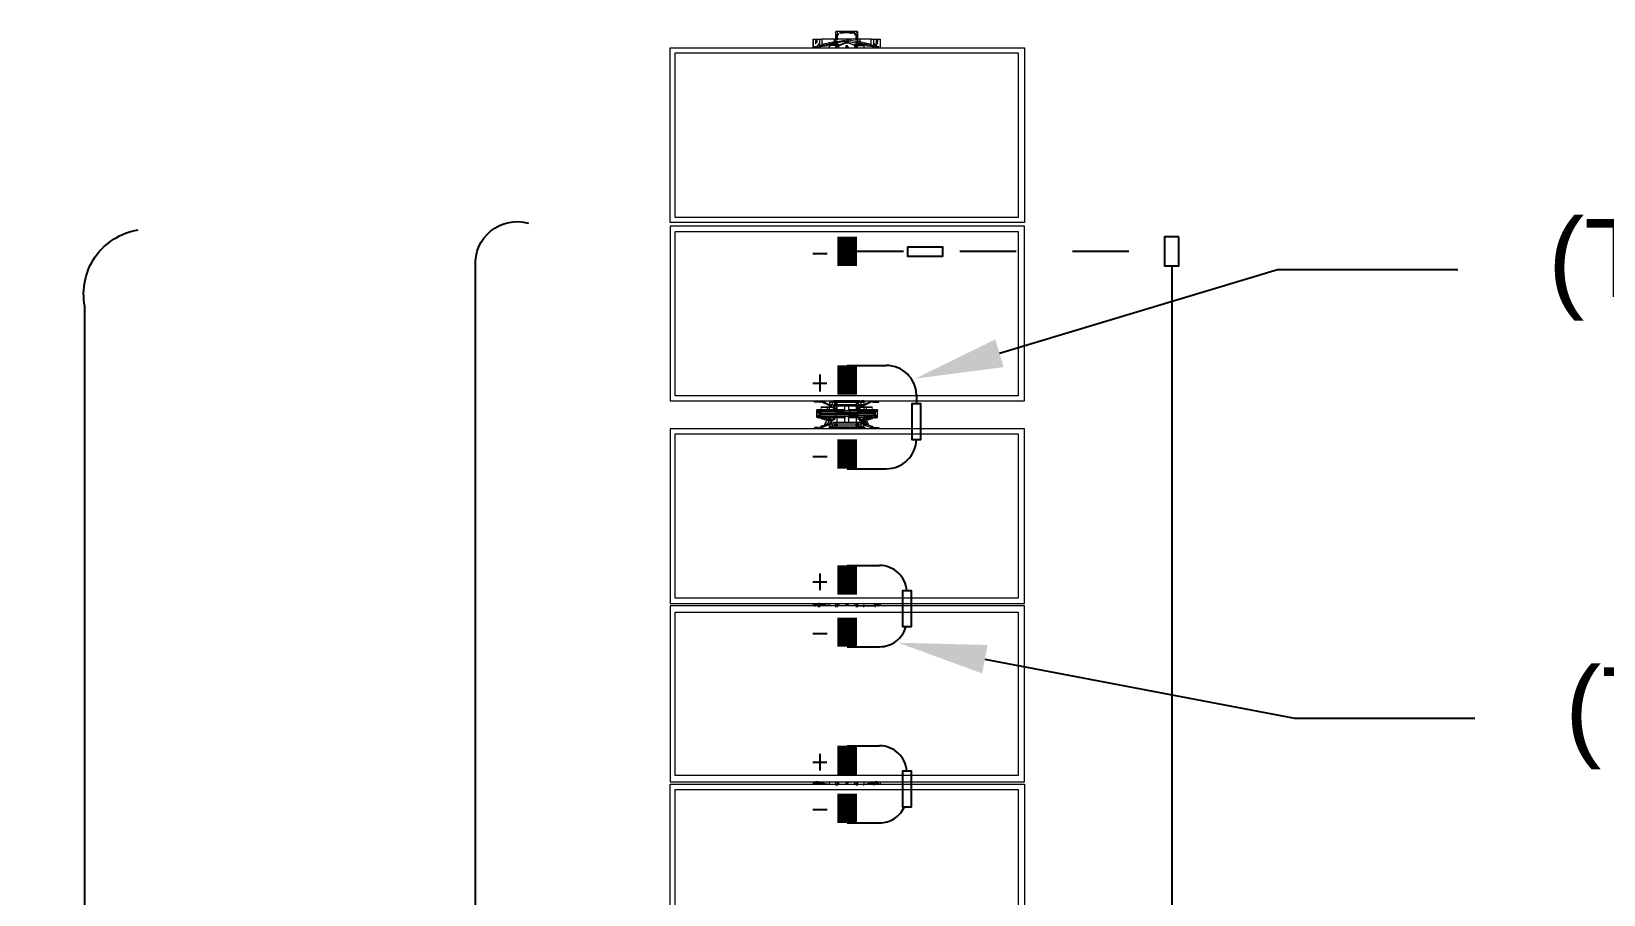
# Model space of a CAD drawing. Header units: feet. Extents: x -5.1 to 70.3, y -33 to 8.
# Drawn here: x 31.81 to 34.601, y -10.384 to -8.852 of the extents above; entities that cross this region are included whole.
import ezdxf
from ezdxf import colors
from ezdxf.entities.mleader import LeaderData, LeaderLine
from ezdxf.lldxf.tags import DXFTag
from ezdxf.math import Vec2, Vec3

# ---------------------------------------------------------------- set-up
doc = ezdxf.new("R2010")
doc.units = ezdxf.units.FT
doc.header["$MEASUREMENT"] = 0
doc.linetypes.add('HIDDEN', pattern=[0.375, 0.25, -0.125])
for name, color, linetype in [('E-DC HARNESS-NEG', 170, 'DC HARNESS CABLE'), ('E-HARN-COMP', 8, 'Continuous'), ('E-TRNK-CABL-NEG', 170, 'HIDDEN'), ('E-TRUNK-CABLE-POS', 10, 'HIDDEN'), ('G-ANNO-TEXT', 1, 'Continuous'), ('Polarity-Text', 7, 'Continuous')]:
    doc.layers.add(name, color=color, linetype=linetype)
doc.styles.add('NEI-A', font='arial.ttf')
tags = doc.linetypes.add('DC HARNESS CABLE', pattern='A,0.5,-0.2,["DH",Standard,S=0.1,R=0,X=-0.1,Y=-0.05],-0.2', length=0.9).pattern_tags.tags
tags[6] = DXFTag(74, 10)

# ---------------------------------------------------------------- blocks, each defined once
blk = doc.blocks.new('A$Cc93f9aa1')
at = {"lineweight": 5}
for points in [[(0.0233, 0.4666), (0.2533, 0.4666), (0.2533, 0), (0.0233, 0)], [(0.2467, 0.4583), (0.2467, 0.0067), (0.03, 0.0067), (0.03, 0.4583)], [(0.4883, 0.4666), (0.2583, 0.4666), (0.2583, 0), (0.4883, 0)], [(0.4816, 0.4583), (0.4816, 0.0067), (0.265, 0.0067), (0.265, 0.4583)], [(0.525, 0.4666), (0.525, 0), (0.755, 0), (0.755, 0.4666)], [(0.5316, 0.4583), (0.7483, 0.4583), (0.7483, 0.0067), (0.5316, 0.0067)], [(0.7583, 0), (0.99, 0), (0.99, 0.4666), (0.7583, 0.4666)], [(0.7666, 0.0067), (0.7666, 0.4583), (0.9816, 0.4583), (0.9816, 0.0067)], [(1.2233, 0), (0.9933, 0), (0.9933, 0.4666), (1.2233, 0.4666)], [(1, 0.0067), (1, 0.4583), (1.2166, 0.4583), (1.2166, 0.0067)], [(0.9916, 0.275), (0.9916, 0.2733)], [(0.4983, 0.2483), (0.4966, 0.25), (0.4983, 0.2483), (0.5, 0.2483)], [(0.5033, 0.2617), (0.5016, 0.2617)], [(0.51, 0.2617), (0.5083, 0.2617)], [(0.5116, 0.2667), (0.51, 0.2667), (0.51, 0.2583), (0.5116, 0.2583)], [(0.0133, 0.23), (0.015, 0.23), (0.0167, 0.22), (0.015, 0.22)], [(0.02, 0.2433), (0.0183, 0.2433), (0.0183, 0.245), (0.02, 0.245)], [(0.49, 0.235), (0.4883, 0.235)], [(0.49, 0.23), (0.4883, 0.23)], [(0.4916, 0.2483), (0.49, 0.2467), (0.4916, 0.245), (0.4933, 0.2467)], [(0.4916, 0.2483), (0.49, 0.2483), (0.49, 0.2467), (0.49, 0.245), (0.4916, 0.245), (0.4933, 0.245), (0.4933, 0.2467), (0.4933, 0.2483)], [(0.4933, 0.2467), (0.4916, 0.2467)], [(0.5016, 0.2367), (0.5, 0.2367)], [(0.5, 0.2267), (0.5, 0.23)], [(0.5033, 0.2183), (0.5033, 0.2467), (0.5016, 0.2467), (0.5016, 0.2183)], [(0.5066, 0.2467), (0.5066, 0.2183), (0.5083, 0.2183), (0.5083, 0.2467)], [(0.5116, 0.235), (0.51, 0.235), (0.51, 0.2383), (0.51, 0.2367), (0.5083, 0.2367), (0.51, 0.2367), (0.51, 0.235)], [(0.52, 0.245), (0.5216, 0.245), (0.5216, 0.2467), (0.5216, 0.2483), (0.52, 0.2483), (0.5183, 0.2483), (0.5183, 0.2467), (0.5183, 0.245)], [(0.52, 0.2483), (0.5183, 0.2467), (0.52, 0.245), (0.5216, 0.2467)], [(0.5216, 0.2467), (0.52, 0.2467)], [(0.5216, 0.2467), (0.52, 0.2467)], [(0.525, 0.245), (0.5233, 0.245)], [(0.525, 0.235), (0.5233, 0.235)], [(0.5233, 0.23), (0.525, 0.23)], [(0.7566, 0.235), (0.7566, 0.2333), (0.7583, 0.2333), (0.7583, 0.2317), (0.7566, 0.2317), (0.755, 0.2317), (0.755, 0.2333)], [(0.99, 0.235), (0.9916, 0.235), (0.9916, 0.2333), (0.9933, 0.2333), (0.9933, 0.2317), (0.9916, 0.2317), (0.99, 0.2317), (0.99, 0.2333)], [(0.01, 0.22), (0.0117, 0.22), (0.0083, 0.22)], [(0.4916, 0.22), (0.49, 0.2183), (0.4916, 0.2167), (0.4933, 0.2183)], [(0.4916, 0.22), (0.49, 0.22), (0.49, 0.2183), (0.49, 0.2167), (0.4916, 0.2167), (0.4933, 0.2167), (0.4933, 0.2183), (0.4933, 0.22)], [(0.4933, 0.2183), (0.4916, 0.2183)], [(0.4933, 0.2183), (0.4916, 0.2183)], [(0.5033, 0.1967), (0.505, 0.1967), (0.505, 0.1983), (0.505, 0.2183), (0.5033, 0.2183)], [(0.5116, 0.2167), (0.51, 0.2167)], [(0.52, 0.22), (0.5183, 0.2183), (0.52, 0.2167), (0.5216, 0.2183)], [(0.5216, 0.2183), (0.52, 0.2183)], [(0.5216, 0.2183), (0.52, 0.2183)], [(0.5233, 0.22), (0.525, 0.22)], [(0.5033, 0.2033), (0.5016, 0.2033)], [(0.505, 0.195), (0.5033, 0.195)], [(0.5083, 0.1967), (0.5066, 0.1967)], [(0.5083, 0.195), (0.5066, 0.195)], [(0.51, 0.2033), (0.5083, 0.2033)], [(0.5233, 0.2), (0.5216, 0.2), (0.5216, 0.2017), (0.5216, 0.2)]]:
    blk.add_lwpolyline(points, close=True, dxfattribs=at)
for points in [[(0.0217, 0.27), (0.0217, 0.2733), (0.02, 0.27), (0.02, 0.2717), (0.0183, 0.2717), (0.0183, 0.2683), (0.0117, 0.2683), (0.0117, 0.2767), (0.0133, 0.2767)], [(0.0117, 0.2767), (0.0233, 0.2767)], [(0.0183, 0.2733), (0.0167, 0.2733), (0.0133, 0.2733), (0.015, 0.2733)], [(0.0167, 0.2717), (0.0133, 0.2717)], [(0.02, 0.255), (0.0183, 0.255), (0.0183, 0.2533), (0.02, 0.27), (0.02, 0.2683), (0.02, 0.265)], [(0.0233, 0.2467), (0.02, 0.2467), (0.02, 0.255), (0.0217, 0.2733), (0.0233, 0.2733), (0.0233, 0.2717)], [(0.0217, 0.2733), (0.0217, 0.275), (0.0217, 0.2733)], [(0.4966, 0.255), (0.495, 0.255), (0.4933, 0.2533), (0.4933, 0.2517), (0.49, 0.2517), (0.49, 0.255), (0.4933, 0.255), (0.4883, 0.265), (0.49, 0.265), (0.4883, 0.2667), (0.49, 0.2667), (0.49, 0.27), (0.49, 0.275), (0.4883, 0.275)], [(0.49, 0.27), (0.49, 0.27)], [(0.5, 0.2717), (0.5, 0.2733), (0.5, 0.27), (0.5016, 0.27), (0.5033, 0.27), (0.5033, 0.2683), (0.505, 0.2683), (0.505, 0.2667)], [(0.5083, 0.2733), (0.5066, 0.2733), (0.5016, 0.2733), (0.5, 0.2733), (0.5016, 0.2733)], [(0.5033, 0.2717), (0.5016, 0.2717), (0.5, 0.2717), (0.5016, 0.2717), (0.5033, 0.27), (0.505, 0.27), (0.5033, 0.27), (0.505, 0.27), (0.5066, 0.27), (0.5083, 0.27), (0.5066, 0.27), (0.5083, 0.2717), (0.51, 0.2717), (0.5083, 0.2717), (0.5066, 0.2717)], [(0.5, 0.27), (0.5, 0.2617), (0.5, 0.2383), (0.5016, 0.2383)], [(0.5016, 0.27), (0.5, 0.27), (0.5016, 0.27), (0.5033, 0.27), (0.5016, 0.27), (0.5016, 0.2683), (0.5033, 0.2683), (0.505, 0.2683), (0.5066, 0.2683), (0.5083, 0.2683), (0.51, 0.2683)], [(0.5016, 0.27), (0.5016, 0.27)], [(0.5033, 0.2667), (0.505, 0.2667), (0.505, 0.2467), (0.5066, 0.2467), (0.5066, 0.2683), (0.5083, 0.2683), (0.5083, 0.27), (0.51, 0.27), (0.51, 0.2733), (0.5083, 0.2733), (0.5083, 0.2717)], [(0.505, 0.27), (0.5066, 0.27), (0.5066, 0.2683), (0.5083, 0.2683), (0.5083, 0.2467)], [(0.5066, 0.27), (0.5083, 0.27), (0.51, 0.27), (0.5083, 0.27), (0.51, 0.27), (0.5116, 0.27)], [(0.5083, 0.2383), (0.51, 0.2383), (0.51, 0.2617), (0.51, 0.27)], [(0.5216, 0.2633), (0.5216, 0.2667), (0.5233, 0.2667), (0.5233, 0.27), (0.5233, 0.275), (0.525, 0.275)], [(0.5233, 0.27), (0.5233, 0.27)], [(0.755, 0.2767), (0.7583, 0.2767)], [(0.7566, 0.27), (0.7566, 0.2733), (0.7566, 0.275), (0.7566, 0.2733), (0.7566, 0.2717), (0.7583, 0.2717), (0.7583, 0.27), (0.7583, 0.2683)], [(0.7566, 0.275), (0.7583, 0.275)], [(0.76, 0.255), (0.7583, 0.255), (0.7583, 0.2633), (0.7566, 0.2733)], [(0.99, 0.2767), (0.9933, 0.2767)], [(0.99, 0.2733), (0.99, 0.27)], [(0.995, 0.255), (0.9933, 0.255), (0.9933, 0.2567), (0.9916, 0.2633), (0.9916, 0.2733), (0.9916, 0.27), (0.9933, 0.2683)], [(0.0117, 0.25), (0.0117, 0.2467), (0.015, 0.2467), (0.015, 0.245), (0.0167, 0.245), (0.0183, 0.245), (0.0183, 0.2533), (0.0167, 0.25), (0.02, 0.2667), (0.02, 0.265), (0.0183, 0.265), (0.0117, 0.265), (0.0117, 0.2683)], [(0.0117, 0.265), (0.0117, 0.25), (0.015, 0.25), (0.015, 0.2467), (0.0167, 0.2467)], [(0.015, 0.2317), (0.015, 0.235), (0.0167, 0.245), (0.0167, 0.2467), (0.0167, 0.25), (0.015, 0.25), (0.0183, 0.265)], [(0.0183, 0.25), (0.0167, 0.25), (0.015, 0.25)], [(0.02, 0.2683), (0.0183, 0.2683)], [(0.0217, 0.2683), (0.0217, 0.2667)], [(0.4866, 0.255), (0.4866, 0.255)], [(0.4883, 0.255), (0.4883, 0.2567)], [(0.49, 0.255), (0.4883, 0.255), (0.4883, 0.2533), (0.4883, 0.255), (0.4883, 0.2533), (0.4883, 0.2517), (0.49, 0.2517), (0.49, 0.25), (0.4883, 0.25), (0.4883, 0.215), (0.49, 0.215), (0.49, 0.2133), (0.4933, 0.2133), (0.4933, 0.2117), (0.4933, 0.21), (0.495, 0.21), (0.49, 0.2), (0.4883, 0.2), (0.49, 0.2017)], [(0.4883, 0.25), (0.4883, 0.2517)], [(0.49, 0.2667), (0.49, 0.2667)], [(0.49, 0.265), (0.495, 0.255), (0.4933, 0.255), (0.4933, 0.2533)], [(0.4933, 0.215), (0.495, 0.215), (0.495, 0.2517), (0.4933, 0.2517), (0.495, 0.2517), (0.495, 0.255)], [(0.4933, 0.2517), (0.4933, 0.2517)], [(0.495, 0.2517), (0.495, 0.2517)], [(0.5, 0.2483), (0.4983, 0.2483), (0.4966, 0.25), (0.4983, 0.25), (0.4983, 0.2483), (0.5, 0.2483), (0.495, 0.2483)], [(0.4966, 0.2517), (0.4966, 0.25), (0.4966, 0.2617), (0.4966, 0.2667), (0.4966, 0.2583), (0.5, 0.2583), (0.5, 0.2667), (0.4983, 0.2667)], [(0.4966, 0.26), (0.4966, 0.25)], [(0.4966, 0.26), (0.4966, 0.26)], [(0.4966, 0.2583), (0.4966, 0.2567), (0.4966, 0.255), (0.5, 0.255), (0.5, 0.2583)], [(0.4966, 0.2567), (0.4966, 0.2517), (0.4966, 0.25), (0.5, 0.25), (0.5, 0.255)], [(0.4983, 0.2667), (0.4983, 0.2667)], [(0.5, 0.2667), (0.5016, 0.2667)], [(0.5016, 0.2467), (0.5016, 0.2683), (0.5033, 0.2683), (0.5033, 0.2467), (0.505, 0.2467), (0.505, 0.2183), (0.5066, 0.2183), (0.5066, 0.1967), (0.5083, 0.1967), (0.5083, 0.2183)], [(0.5066, 0.2667), (0.5083, 0.2667)], [(0.51, 0.2667), (0.5116, 0.2667), (0.5133, 0.2617), (0.5133, 0.25), (0.5133, 0.2517)], [(0.51, 0.2483), (0.5116, 0.25), (0.5116, 0.2483), (0.5133, 0.25), (0.5133, 0.26)], [(0.51, 0.2583), (0.51, 0.255), (0.5116, 0.255), (0.5116, 0.2567), (0.5133, 0.2517), (0.5116, 0.25), (0.51, 0.25), (0.51, 0.255)], [(0.515, 0.25), (0.5133, 0.25), (0.5116, 0.2483), (0.5133, 0.2483), (0.5116, 0.2483), (0.51, 0.2483), (0.5116, 0.2483), (0.51, 0.2483), (0.51, 0.2467)], [(0.5116, 0.2667), (0.5116, 0.2667)], [(0.52, 0.2617), (0.5133, 0.2583), (0.5133, 0.2567)], [(0.5133, 0.26), (0.5133, 0.26)], [(0.5183, 0.2583), (0.5133, 0.2533)], [(0.5183, 0.2133), (0.5216, 0.2133), (0.5216, 0.2117), (0.5233, 0.21), (0.5233, 0.2117), (0.525, 0.2117), (0.5233, 0.2117), (0.5233, 0.2133), (0.5216, 0.2133), (0.5216, 0.215), (0.5233, 0.215), (0.5233, 0.25), (0.5216, 0.25), (0.5216, 0.2517), (0.5216, 0.2533), (0.5233, 0.255), (0.5233, 0.2533), (0.525, 0.255), (0.5233, 0.2533), (0.5233, 0.2517), (0.5183, 0.2517), (0.5183, 0.2533), (0.5166, 0.2533), (0.515, 0.2517), (0.5133, 0.2517), (0.5183, 0.255), (0.5166, 0.2533), (0.5166, 0.2517), (0.5183, 0.2517), (0.5166, 0.2517), (0.5166, 0.215), (0.5183, 0.215)], [(0.5216, 0.265), (0.5183, 0.255), (0.52, 0.255), (0.5183, 0.2533), (0.5183, 0.255), (0.52, 0.255)], [(0.5233, 0.2567), (0.5233, 0.255), (0.52, 0.255), (0.5233, 0.265), (0.5216, 0.265), (0.5216, 0.2633), (0.5216, 0.265), (0.5233, 0.265), (0.525, 0.2667)], [(0.5233, 0.2667), (0.5233, 0.2667)], [(0.5233, 0.2517), (0.5233, 0.25)], [(0.76, 0.2467), (0.7583, 0.2467), (0.7583, 0.255)], [(0.995, 0.2467), (0.9933, 0.2467), (0.9933, 0.255)], [(0.0017, 0.2467), (0.005, 0.2467), (0.01, 0.2467), (0.0083, 0.2467), (0.01, 0.2467)], [(0.0017, 0.245), (0.0033, 0.245)], [(0.0033, 0.2383), (0.0033, 0.2433), (0.0033, 0.2233), (0.0033, 0.2283), (0.0033, 0.2267)], [(0.005, 0.2383), (0.0033, 0.2383), (0.0033, 0.2283)], [(0.0033, 0.2367), (0.0033, 0.2383), (0.0033, 0.2367)], [(0.0067, 0.2433), (0.005, 0.2433), (0.005, 0.245), (0.0067, 0.245), (0.0067, 0.2467), (0.0083, 0.2467), (0.01, 0.2467), (0.0117, 0.2467), (0.0083, 0.2467), (0.0083, 0.245), (0.0067, 0.245), (0.005, 0.245), (0.005, 0.2433)], [(0.005, 0.245), (0.0067, 0.245)], [(0.0133, 0.2467), (0.0117, 0.2467), (0.01, 0.2467), (0.01, 0.245), (0.0083, 0.245), (0.0067, 0.245), (0.0083, 0.245), (0.0117, 0.245), (0.01, 0.245)], [(0.0083, 0.2467), (0.0083, 0.245)], [(0.0117, 0.2467), (0.0117, 0.245), (0.0117, 0.2183)], [(0.0133, 0.245), (0.0117, 0.245), (0.0117, 0.2417), (0.0117, 0.2233), (0.0117, 0.22), (0.0133, 0.22)], [(0.015, 0.245), (0.0133, 0.235), (0.0133, 0.2317)], [(0.0233, 0.2433), (0.02, 0.2433), (0.0217, 0.2433), (0.02, 0.2433), (0.0167, 0.235), (0.015, 0.235), (0.0133, 0.235)], [(0.015, 0.235), (0.0167, 0.235), (0.02, 0.2433), (0.02, 0.245), (0.02, 0.2433)], [(0.02, 0.2233), (0.0167, 0.2317), (0.0167, 0.235), (0.015, 0.2333), (0.015, 0.2317), (0.0167, 0.23), (0.015, 0.23), (0.0167, 0.23), (0.02, 0.2217), (0.0217, 0.2217), (0.02, 0.2217), (0.02, 0.22), (0.0183, 0.2217)], [(0.0183, 0.2433), (0.02, 0.245), (0.0183, 0.245), (0.02, 0.245), (0.02, 0.2467)], [(0.0233, 0.245), (0.02, 0.245), (0.0217, 0.245)], [(0.0233, 0.2317), (0.02, 0.2317), (0.02, 0.2333), (0.0217, 0.2333), (0.0217, 0.235), (0.0233, 0.2333)], [(0.4883, 0.245), (0.49, 0.245)], [(0.495, 0.245), (0.5, 0.245), (0.4983, 0.2467), (0.495, 0.2467), (0.4933, 0.2467), (0.4916, 0.2467), (0.4933, 0.2467), (0.4916, 0.2467), (0.4933, 0.2467), (0.4916, 0.2467), (0.4933, 0.2467), (0.4916, 0.2467), (0.4916, 0.245), (0.4933, 0.245), (0.4933, 0.2483), (0.4916, 0.2483), (0.4916, 0.2467)], [(0.5016, 0.23), (0.5, 0.23), (0.5016, 0.23), (0.5, 0.23), (0.5016, 0.23), (0.495, 0.23), (0.495, 0.235), (0.5016, 0.235), (0.5, 0.235), (0.5, 0.2367), (0.5, 0.2383), (0.5, 0.235)], [(0.495, 0.235), (0.4966, 0.235)], [(0.5083, 0.235), (0.5166, 0.235), (0.5166, 0.23), (0.5083, 0.23), (0.51, 0.23), (0.5116, 0.23), (0.51, 0.23)], [(0.5083, 0.23), (0.51, 0.23), (0.51, 0.2267), (0.51, 0.23), (0.5116, 0.23)], [(0.51, 0.245), (0.5166, 0.245)], [(0.5216, 0.245), (0.52, 0.245), (0.5216, 0.2467), (0.5216, 0.2483), (0.5183, 0.2483), (0.5183, 0.2467), (0.52, 0.245)], [(0.5183, 0.2467), (0.52, 0.2467)], [(0.52, 0.2483), (0.5216, 0.2483)], [(0.52, 0.2467), (0.5216, 0.2467)], [(0.52, 0.2467), (0.5216, 0.2467)], [(0.52, 0.2467), (0.5216, 0.2467)], [(0.52, 0.2467), (0.5216, 0.2467)], [(0.52, 0.2467), (0.5216, 0.2467)], [(0.525, 0.2467), (0.5233, 0.2467)], [(0.755, 0.2467), (0.7583, 0.2467)], [(0.755, 0.245), (0.7583, 0.245), (0.76, 0.245)], [(0.7583, 0.245), (0.7583, 0.2433), (0.755, 0.2433)], [(0.99, 0.2467), (0.9933, 0.2467)], [(0.99, 0.245), (0.9933, 0.245), (0.995, 0.245)], [(0.9933, 0.245), (0.9933, 0.2433), (0.99, 0.2433)], [(0.0067, 0.2217), (0.005, 0.2217), (0.005, 0.22), (0.0067, 0.22), (0.0083, 0.2183), (0.0117, 0.2183), (0.01, 0.2183), (0.005, 0.2183), (0.0017, 0.2183)], [(0.0017, 0.22), (0.0033, 0.22)], [(0.005, 0.2217), (0.005, 0.22), (0.0067, 0.22), (0.0083, 0.22), (0.0083, 0.2183), (0.0083, 0.22), (0.01, 0.22), (0.0083, 0.22), (0.0067, 0.22), (0.005, 0.22)], [(0.0133, 0.2183), (0.0117, 0.2183), (0.01, 0.22), (0.0083, 0.22)], [(0.0117, 0.1967), (0.0117, 0.2), (0.0183, 0.2), (0.02, 0.2), (0.0167, 0.215), (0.0167, 0.2167), (0.015, 0.2167), (0.0167, 0.2167), (0.0167, 0.215), (0.0167, 0.22), (0.0167, 0.2183), (0.015, 0.2183), (0.015, 0.22)], [(0.0117, 0.2167), (0.0117, 0.2183), (0.015, 0.2183), (0.015, 0.2167)], [(0.0183, 0.2), (0.015, 0.2167), (0.0117, 0.2167), (0.0117, 0.2)], [(0.0217, 0.1917), (0.02, 0.21), (0.02, 0.2117), (0.0183, 0.2117), (0.0183, 0.22), (0.0167, 0.22), (0.0183, 0.22), (0.0183, 0.2217), (0.02, 0.2217), (0.0233, 0.2217)], [(0.02, 0.1967), (0.02, 0.195), (0.0183, 0.2117), (0.0167, 0.215), (0.0183, 0.215)], [(0.0233, 0.22), (0.02, 0.22), (0.0217, 0.22), (0.02, 0.22), (0.02, 0.2217), (0.02, 0.22), (0.0183, 0.22), (0.02, 0.22), (0.02, 0.2183), (0.02, 0.21)], [(0.02, 0.22), (0.0183, 0.22)], [(0.0233, 0.2183), (0.02, 0.2183)], [(0.4866, 0.21), (0.4866, 0.21)], [(0.4883, 0.22), (0.49, 0.22)], [(0.4883, 0.2133), (0.4883, 0.215)], [(0.4883, 0.21), (0.4883, 0.2117), (0.4883, 0.2133), (0.49, 0.2133), (0.49, 0.21), (0.4933, 0.21), (0.4883, 0.2)], [(0.49, 0.21), (0.49, 0.2117), (0.4883, 0.2117)], [(0.4933, 0.22), (0.4916, 0.22)], [(0.4916, 0.2183), (0.4916, 0.22)], [(0.4916, 0.2183), (0.4933, 0.2183)], [(0.4916, 0.2183), (0.4933, 0.2183)], [(0.4916, 0.2183), (0.4933, 0.2183)], [(0.4916, 0.2183), (0.4933, 0.2183)], [(0.4916, 0.2183), (0.4916, 0.2167), (0.4933, 0.2167)], [(0.4916, 0.2183), (0.4933, 0.2183)], [(0.4933, 0.2183), (0.4933, 0.22)], [(0.4933, 0.2183), (0.4933, 0.2167)], [(0.4933, 0.215), (0.4933, 0.215)], [(0.4933, 0.2117), (0.495, 0.2117), (0.495, 0.21), (0.495, 0.2133), (0.4933, 0.2133)], [(0.495, 0.2183), (0.4983, 0.2183), (0.5, 0.22), (0.495, 0.22)], [(0.5, 0.2167), (0.4983, 0.2167), (0.4966, 0.215), (0.4983, 0.2167), (0.4983, 0.215), (0.4966, 0.215), (0.4983, 0.2167), (0.5, 0.2167), (0.4983, 0.2167), (0.5, 0.2167), (0.495, 0.2167)], [(0.495, 0.215), (0.495, 0.215)], [(0.495, 0.21), (0.4966, 0.21)], [(0.4966, 0.2133), (0.4966, 0.215), (0.4966, 0.1983), (0.4966, 0.2067), (0.5, 0.2067), (0.5, 0.21)], [(0.4966, 0.2083), (0.4966, 0.215), (0.5, 0.215), (0.5, 0.2117), (0.5, 0.21), (0.4966, 0.21), (0.4966, 0.2083), (0.4966, 0.2067)], [(0.4966, 0.205), (0.4966, 0.215)], [(0.5016, 0.2267), (0.5, 0.2267), (0.5, 0.2033), (0.5, 0.195)], [(0.5066, 0.195), (0.5066, 0.1967), (0.505, 0.1967), (0.5033, 0.1967), (0.5016, 0.1967), (0.5016, 0.2183)], [(0.5083, 0.2267), (0.51, 0.2267)], [(0.51, 0.2033), (0.51, 0.2267)], [(0.5166, 0.22), (0.51, 0.22)], [(0.5133, 0.2133), (0.5133, 0.215), (0.51, 0.215), (0.51, 0.2117), (0.51, 0.21), (0.5116, 0.21), (0.5116, 0.2083), (0.5133, 0.2133), (0.5133, 0.215), (0.5133, 0.205), (0.5133, 0.215), (0.5116, 0.2167), (0.5133, 0.2167), (0.5116, 0.2167), (0.51, 0.2167), (0.51, 0.2183)], [(0.51, 0.21), (0.51, 0.2067), (0.5116, 0.2067), (0.5116, 0.1983), (0.51, 0.1983), (0.51, 0.2067)], [(0.5116, 0.2167), (0.5133, 0.215), (0.5116, 0.2167), (0.5116, 0.215)], [(0.52, 0.21), (0.5183, 0.2117), (0.5166, 0.2117), (0.515, 0.2133), (0.5133, 0.2133), (0.5183, 0.21), (0.5183, 0.2117), (0.5183, 0.2133), (0.5166, 0.2133), (0.5166, 0.2117), (0.5183, 0.21), (0.52, 0.21), (0.5183, 0.21), (0.5216, 0.2)], [(0.5183, 0.2067), (0.5133, 0.2117)], [(0.52, 0.2033), (0.5133, 0.2067), (0.5133, 0.2083)], [(0.5166, 0.215), (0.5166, 0.215)], [(0.52, 0.22), (0.5183, 0.22), (0.5183, 0.2183), (0.52, 0.2167), (0.5183, 0.2167), (0.5183, 0.2183), (0.5183, 0.22), (0.52, 0.22), (0.5216, 0.22), (0.5216, 0.2183), (0.5216, 0.2167), (0.52, 0.2167), (0.5216, 0.2183), (0.5216, 0.22), (0.52, 0.22), (0.5216, 0.22)], [(0.5183, 0.215), (0.5183, 0.215)], [(0.52, 0.2183), (0.5216, 0.2183)], [(0.52, 0.2183), (0.5216, 0.2183)], [(0.52, 0.2183), (0.5216, 0.2183)], [(0.52, 0.2183), (0.5216, 0.2183)], [(0.52, 0.2183), (0.5216, 0.2183)], [(0.5233, 0.2117), (0.5233, 0.21), (0.52, 0.21), (0.5233, 0.2)], [(0.5233, 0.2183), (0.525, 0.2183)], [(0.5233, 0.215), (0.5233, 0.2133)], [(0.525, 0.21), (0.525, 0.21)], [(0.755, 0.2217), (0.7583, 0.2217), (0.7583, 0.22)], [(0.755, 0.22), (0.7583, 0.22), (0.76, 0.22)], [(0.7583, 0.2183), (0.755, 0.2183)], [(0.76, 0.2183), (0.7583, 0.2183), (0.7583, 0.21), (0.7566, 0.2), (0.7566, 0.1917), (0.7583, 0.1917)], [(0.99, 0.2217), (0.9933, 0.2217), (0.9933, 0.22)], [(0.99, 0.22), (0.9933, 0.22), (0.995, 0.22)], [(0.9933, 0.2183), (0.99, 0.2183)], [(0.9916, 0.1917), (0.9916, 0.2), (0.9933, 0.21), (0.9933, 0.2183), (0.995, 0.2183)], [(0.0133, 0.1883), (0.0117, 0.1883), (0.0117, 0.1967), (0.0183, 0.1967), (0.0183, 0.195), (0.02, 0.195), (0.0217, 0.1917), (0.0217, 0.19)], [(0.0233, 0.1883), (0.0117, 0.1883)], [(0.0133, 0.1933), (0.0167, 0.1933)], [(0.0183, 0.1917), (0.0167, 0.1917), (0.0133, 0.1917), (0.015, 0.1917)], [(0.02, 0.2), (0.02, 0.1967), (0.0183, 0.1967)], [(0.0217, 0.1983), (0.0217, 0.1967)], [(0.0217, 0.195), (0.0217, 0.1917), (0.0233, 0.1917)], [(0.0233, 0.1933), (0.0233, 0.1917), (0.0217, 0.1917), (0.0217, 0.19), (0.0233, 0.19)], [(0.49, 0.1967), (0.49, 0.1983), (0.4883, 0.1983)], [(0.49, 0.195), (0.49, 0.19), (0.4883, 0.19)], [(0.49, 0.1983), (0.49, 0.1983)], [(0.4966, 0.205), (0.4966, 0.205)], [(0.4983, 0.1983), (0.5, 0.1983), (0.5, 0.2067)], [(0.5, 0.1983), (0.5016, 0.1983)], [(0.5083, 0.1933), (0.51, 0.1933), (0.5083, 0.1933), (0.5033, 0.1933), (0.5, 0.1933), (0.5016, 0.1933), (0.5016, 0.195), (0.5016, 0.1967), (0.5, 0.195), (0.5016, 0.195)], [(0.5016, 0.1967), (0.5016, 0.195), (0.5, 0.195), (0.5, 0.1933)], [(0.5, 0.1933), (0.5016, 0.1933), (0.5, 0.1933)], [(0.505, 0.1933), (0.5033, 0.1933), (0.5016, 0.1933), (0.5033, 0.195), (0.505, 0.195), (0.5033, 0.195), (0.5033, 0.1967)], [(0.5016, 0.195), (0.5033, 0.195), (0.5016, 0.195)], [(0.5033, 0.1983), (0.505, 0.1983)], [(0.5066, 0.1983), (0.5083, 0.1983)], [(0.5083, 0.1967), (0.51, 0.195), (0.51, 0.1933), (0.5083, 0.1933), (0.5066, 0.195), (0.5083, 0.195), (0.5083, 0.1967), (0.5083, 0.195), (0.51, 0.195), (0.5083, 0.195), (0.5083, 0.1933), (0.51, 0.1933)], [(0.5066, 0.195), (0.5083, 0.195), (0.5066, 0.195)], [(0.51, 0.1983), (0.5116, 0.1983), (0.5133, 0.205)], [(0.51, 0.2033), (0.51, 0.195)], [(0.51, 0.195), (0.5116, 0.195)], [(0.5133, 0.205), (0.5133, 0.205)], [(0.5216, 0.2017), (0.5216, 0.1983), (0.5233, 0.1983), (0.5233, 0.1967)], [(0.525, 0.2), (0.5233, 0.2017)], [(0.5233, 0.1983), (0.525, 0.1983)], [(0.5233, 0.1983), (0.5233, 0.1983)], [(0.5233, 0.195), (0.5233, 0.19), (0.525, 0.19)], [(0.5233, 0.195), (0.5233, 0.195)], [(0.755, 0.1883), (0.7583, 0.1883)], [(0.7583, 0.1967), (0.7583, 0.195), (0.7583, 0.1933), (0.7566, 0.1933), (0.7566, 0.19), (0.7583, 0.19)], [(0.7566, 0.195), (0.7566, 0.1917), (0.7566, 0.19)], [(0.99, 0.195), (0.99, 0.1917)], [(0.99, 0.1883), (0.9933, 0.1883)], [(0.9933, 0.1967), (0.9916, 0.195), (0.9916, 0.19), (0.9916, 0.1917), (0.9933, 0.1917)], [(0.9916, 0.19), (0.9933, 0.19)]]:
    blk.add_lwpolyline(points, dxfattribs=at)
at = {"color": 8, "lineweight": 5, "true_color": 0x808080}
for points in [[(0.0117, 0.2767), (0.0233, 0.2767)], [(0.0233, 0.275), (0.0217, 0.275)], [(0.0233, 0.265), (0.0217, 0.2733)], [(0.5, 0.27), (0.5, 0.2617)], [(0.5016, 0.2717), (0.5016, 0.2733)], [(0.5016, 0.2717), (0.5016, 0.2717)], [(0.5016, 0.27), (0.5033, 0.27)], [(0.5083, 0.2733), (0.5083, 0.2717)], [(0.5083, 0.2717), (0.5083, 0.2717)], [(0.5083, 0.27), (0.51, 0.27)], [(0.51, 0.2617), (0.51, 0.27)], [(0.755, 0.2767), (0.7583, 0.2767)], [(0.7566, 0.2733), (0.755, 0.2583)], [(0.755, 0.2683), (0.755, 0.27)], [(0.7583, 0.2733), (0.7583, 0.275), (0.7566, 0.275)], [(0.7566, 0.2733), (0.7566, 0.2733)], [(0.7583, 0.2617), (0.7583, 0.27), (0.76, 0.27)], [(0.99, 0.2767), (0.9933, 0.2767)], [(0.99, 0.2733), (0.99, 0.2733)], [(0.9916, 0.2733), (0.99, 0.2583)], [(0.9933, 0.2617), (0.9933, 0.2683), (0.9916, 0.27), (0.99, 0.27), (0.9916, 0.27), (0.9933, 0.27)], [(0.99, 0.2683), (0.99, 0.27)], [(0.9933, 0.2733), (0.9916, 0.275)], [(0.02, 0.255), (0.0233, 0.255)], [(0.4883, 0.2667), (0.49, 0.2667)], [(0.4883, 0.2567), (0.49, 0.2567)], [(0.4883, 0.2567), (0.4883, 0.2567)], [(0.49, 0.2483), (0.49, 0.25)], [(0.4933, 0.2517), (0.4933, 0.2483)], [(0.5016, 0.2617), (0.5016, 0.2383), (0.5016, 0.235), (0.5, 0.235)], [(0.5, 0.2583), (0.5016, 0.2583)], [(0.5, 0.255), (0.5016, 0.255)], [(0.5, 0.25), (0.5016, 0.25)], [(0.5083, 0.2617), (0.5083, 0.2383), (0.5083, 0.235), (0.51, 0.235)], [(0.51, 0.2583), (0.5116, 0.2583)], [(0.51, 0.255), (0.5116, 0.255)], [(0.51, 0.25), (0.5116, 0.25)], [(0.52, 0.26), (0.5183, 0.2583), (0.5166, 0.2583), (0.515, 0.2567), (0.5133, 0.255)], [(0.5183, 0.2483), (0.5183, 0.2517)], [(0.5216, 0.25), (0.5216, 0.2483)], [(0.525, 0.2567), (0.5233, 0.2567)], [(0.525, 0.2567), (0.525, 0.2567)], [(0.755, 0.255), (0.7583, 0.255)], [(0.7583, 0.2667), (0.7583, 0.2683)], [(0.99, 0.255), (0.9933, 0.255)], [(0.9933, 0.2667), (0.9933, 0.2683), (0.995, 0.2683)], [(0.0017, 0.2467), (0.0017, 0.2183)], [(0.0083, 0.245), (0.01, 0.245)], [(0.49, 0.22), (0.49, 0.245)], [(0.4933, 0.245), (0.4933, 0.22)], [(0.5016, 0.2033), (0.5016, 0.23), (0.5, 0.23)], [(0.5083, 0.2033), (0.5083, 0.2267), (0.5083, 0.23), (0.51, 0.23)], [(0.5183, 0.22), (0.5183, 0.245)], [(0.5216, 0.245), (0.5216, 0.22)], [(0.01, 0.22), (0.0083, 0.22)], [(0.0233, 0.21), (0.02, 0.21)], [(0.4883, 0.2083), (0.4883, 0.21)], [(0.4883, 0.2083), (0.4883, 0.2083)], [(0.49, 0.215), (0.49, 0.2167)], [(0.4933, 0.2167), (0.4933, 0.215)], [(0.5, 0.215), (0.5016, 0.215)], [(0.5, 0.2117), (0.5016, 0.2117)], [(0.51, 0.215), (0.5116, 0.215)], [(0.51, 0.2117), (0.5116, 0.2117)], [(0.5133, 0.21), (0.515, 0.2083), (0.5166, 0.2083), (0.5183, 0.2067), (0.52, 0.205)], [(0.5183, 0.215), (0.5183, 0.2167)], [(0.5216, 0.2167), (0.5216, 0.215)], [(0.5233, 0.21), (0.525, 0.2083)], [(0.525, 0.2083), (0.525, 0.2083)], [(0.7583, 0.21), (0.755, 0.21)], [(0.9933, 0.21), (0.99, 0.21)], [(0.0117, 0.1883), (0.0233, 0.1883)], [(0.0217, 0.1917), (0.0217, 0.1933), (0.0233, 0.2)], [(0.0217, 0.19), (0.0233, 0.19)], [(0.49, 0.1967), (0.4883, 0.1967)], [(0.49, 0.195), (0.4883, 0.195)], [(0.5, 0.2067), (0.5016, 0.2067)], [(0.5, 0.2033), (0.5, 0.195)], [(0.5016, 0.195), (0.5033, 0.195), (0.5016, 0.195), (0.5033, 0.195), (0.505, 0.195)], [(0.5016, 0.1933), (0.5016, 0.1933)], [(0.5016, 0.1933), (0.5033, 0.1933)], [(0.5033, 0.1967), (0.505, 0.1967)], [(0.5066, 0.195), (0.5083, 0.195), (0.51, 0.195), (0.5083, 0.195), (0.51, 0.195), (0.51, 0.2033)], [(0.5066, 0.1967), (0.5083, 0.1967)], [(0.5083, 0.1933), (0.5083, 0.1933)], [(0.5083, 0.1933), (0.51, 0.1933)], [(0.51, 0.2067), (0.5116, 0.2067)], [(0.525, 0.1983), (0.5233, 0.1983), (0.525, 0.1983)], [(0.5233, 0.1967), (0.525, 0.1967)], [(0.5233, 0.195), (0.525, 0.195)], [(0.755, 0.2067), (0.7566, 0.1917)], [(0.755, 0.1967), (0.755, 0.195), (0.7566, 0.195)], [(0.755, 0.1883), (0.7583, 0.1883)], [(0.7566, 0.19), (0.7583, 0.19), (0.7583, 0.1917)], [(0.7566, 0.1917), (0.7566, 0.1917)], [(0.7583, 0.2033), (0.7583, 0.195), (0.76, 0.195)], [(0.76, 0.1967), (0.7583, 0.1967), (0.7583, 0.1983)], [(0.99, 0.2067), (0.9916, 0.1917)], [(0.9933, 0.195), (0.9916, 0.195), (0.99, 0.195), (0.99, 0.1967)], [(0.99, 0.1917), (0.99, 0.1917)], [(0.99, 0.1883), (0.9933, 0.1883)], [(0.9933, 0.2033), (0.9933, 0.1967), (0.9916, 0.195)], [(0.9916, 0.19), (0.9916, 0.1917), (0.9933, 0.1917)], [(0.9933, 0.1967), (0.9933, 0.1983)]]:
    blk.add_lwpolyline(points, dxfattribs=at)
for points in [[(0.4883, 0.27), (0.49, 0.27)], [(0.5033, 0.27), (0.5016, 0.27)], [(0.505, 0.27), (0.5033, 0.27)], [(0.5083, 0.27), (0.5066, 0.27)], [(0.51, 0.27), (0.5083, 0.27)], [(0.525, 0.27), (0.5233, 0.27)], [(0.7566, 0.27), (0.755, 0.27)], [(0.525, 0.2667), (0.5233, 0.2667)], [(0.5033, 0.2367), (0.5016, 0.2367)], [(0.5033, 0.2283), (0.5016, 0.2283)], [(0.51, 0.2367), (0.5083, 0.2367)], [(0.51, 0.2283), (0.5083, 0.2283)], [(0.49, 0.1983), (0.4883, 0.1983)]]:
    blk.add_lwpolyline(points, close=True, dxfattribs=at)

msp = doc.modelspace()

# ---------------------------------------------------------------- linework, layer by layer
at = {"layer": 'E-DC HARNESS-NEG', "ltscale": 0.5}
msp.add_lwpolyline([(33.8344, -9.2678), (33.8323, -21.8823)], dxfattribs=at)
at = {"layer": 'E-HARN-COMP', "const_width": 0.0347}
for points in [[(33.2584, -9.2678), (33.2584, -9.216)], [(33.2584, -9.4963), (33.2584, -9.4446)], [(33.2584, -9.6278), (33.2584, -9.576)], [(33.2584, -9.8512), (33.2584, -9.7995)], [(33.2584, -9.9439), (33.2584, -9.8921)], [(33.2584, -10.1714), (33.2584, -10.1196)], [(33.2584, -10.2565), (33.2584, -10.2047)]]:
    msp.add_lwpolyline(points, dxfattribs=at)
at = {"layer": 'E-HARN-COMP'}
for points in [[(33.397, -9.2346), (33.3653, -9.2346), (33.3653, -9.2508), (33.397, -9.2508)], [(33.389, -9.5442), (33.389, -9.5125), (33.3729, -9.5125), (33.3729, -9.5442)], [(33.3729, -9.5442), (33.3729, -9.5759), (33.389, -9.5759), (33.389, -9.5442)], [(33.3724, -9.8761), (33.3724, -9.8444), (33.3562, -9.8444), (33.3562, -9.8761)], [(33.3562, -9.8761), (33.3562, -9.9078), (33.3724, -9.9078), (33.3724, -9.8761)], [(33.3724, -10.1963), (33.3724, -10.1646), (33.3562, -10.1646), (33.3562, -10.1963)], [(33.3562, -10.1963), (33.3562, -10.228), (33.3724, -10.228), (33.3724, -10.1963)]]:
    msp.add_lwpolyline(points, dxfattribs=at)
msp.add_lwpolyline([(33.8469, -9.216), (33.8218, -9.216), (33.8218, -9.2678), (33.8469, -9.2678)], close=True, dxfattribs=at)
at = {"layer": 'E-TRNK-CABL-NEG', "ltscale": 0.1}
msp.add_lwpolyline([(33.2584, -9.2419), (33.8218, -9.2419)], dxfattribs=at)
for points in [[(33.2584, -9.6278), (33.3276, -9.6278, 0.404462), (33.3814, -9.5758)], [(33.2584, -9.9439), (33.3156, -9.9439, 0.338726), (33.3627, -9.9079, 0.338726)], [(33.2584, -10.2565), (33.3156, -10.2565, 0.293541), (33.36, -10.228, 0.293541)]]:
    msp.add_lwpolyline(points, format="xyb", dxfattribs=at)
at = {"layer": 'E-TRUNK-CABLE-POS', "ltscale": 0.1}
for points in [[(33.2584, -9.4446), (33.3276, -9.4446, -0.404462), (33.3814, -9.4965), (33.3814, -9.5125)], [(33.2584, -9.7995), (33.3156, -9.7995, -0.391396), (33.3643, -9.8444, -0.391396)], [(33.2584, -10.1196), (33.3156, -10.1196, -0.391396), (33.3643, -10.1646, -0.391396)]]:
    msp.add_lwpolyline(points, format="xyb", dxfattribs=at)
at = {"layer": 'G-ANNO-TEXT', "flags": 128}
for points in [[(31.9996, -26.4403, -0.463783), (31.9049, -26.3516), (31.9049, -17.9502, 0.298343), (31.8101, -17.8217, 0.298343), (31.9049, -17.6932), (31.9049, -9.3397, -0.4246), (31.9996, -9.204)], [(32.6931, -17.5481, -0.298343), (32.5983, -17.4196), (32.5983, -13.0489, 0.298343), (32.5036, -12.9204, 0.298343), (32.5983, -12.7919), (32.5983, -9.2681, -0.512843), (32.6923, -9.1919)]]:
    msp.add_lwpolyline(points, format="xyb", dxfattribs=at)
at = {"layer": 'Polarity-Text'}
for p, q in [((33.1975, -9.2459), (33.2226, -9.2459)), ((33.2095, -9.4609), (33.2095, -9.4906)), ((33.197, -9.4758), (33.2221, -9.4758)), ((33.1975, -9.6059), (33.2226, -9.6059)), ((33.2095, -9.8138), (33.2095, -9.8434)), ((33.197, -9.8286), (33.2221, -9.8286)), ((33.1975, -9.9203), (33.2226, -9.9203)), ((33.197, -10.1487), (33.2221, -10.1487)), ((33.2095, -10.1339), (33.2095, -10.1636)), ((33.1975, -10.2329), (33.2226, -10.2329))]:
    msp.add_line(p, q, dxfattribs=at)

# ---------------------------------------------------------------- next in the draw order: leaders
at = {"layer": 'G-ANNO-TEXT'}
ml = msp.add_multileader_mtext('Standard', dxfattribs=at)
ml.set_content('(TYP.) (+) MODULE LEAD', color=256, style='NEI-A')
ml.set_leader_properties()
ml.build(insert=Vec2(0, 0))
ml.multileader.update_dxf_attribs({"dogleg_length": 0.36, "arrow_head_size": 0.1563})
ctx = ml.context
ctx.base_point, ctx.char_height, ctx.arrow_head_size, ctx.landing_gap_size, ctx.plane_origin = Vec3(34.3423, -9.2742, -0.159), 0.138889, 0.1563, 0.1601, Vec3(78.6375, -50.9435, -0.159)
notes = []
notes.append((ctx, [(0, (1, 1, 0), (34.0222, -9.2742, -0.159), (1, 0), 0.3201, [(1, [(33.379, -9.468, -0.159)], 0, [])])]))
ctx.mtext.insert, ctx.mtext.width, ctx.mtext.flow_direction = Vec3(34.5024, -9.1844, -0.159), 2.78998, 5
ctx.mtext.has_bg_fill, ctx.mtext.bg_color, ctx.mtext.bg_scale_factor, ctx.mtext.bg_transparency, ctx.mtext.use_window_bg_color = 1, -1073741824, 1.5, 0, 1
ml = msp.add_multileader_mtext('Standard', dxfattribs=at)
ml.set_content('(TYP.) (-) MODULE LEAD', color=256, style='NEI-A')
ml.set_leader_properties()
ml.build(insert=Vec2(0, 0))
ml.multileader.update_dxf_attribs({"dogleg_length": 0.36, "arrow_head_size": 0.1563})
ctx = ml.context
ctx.base_point, ctx.char_height, ctx.arrow_head_size, ctx.landing_gap_size, ctx.plane_origin = Vec3(34.3725, -10.0704, -0.159), 0.138889, 0.1563, 0.1601, Vec3(78.6375, -51.3329, -0.159)
notes.append((ctx, [(0, (1, 1, 0), (34.0524, -10.0704, -0.159), (1, 0), 0.3201, [(1, [(33.3492, -9.9368, -0.159)], 0, [])])]))
ctx.mtext.insert, ctx.mtext.width, ctx.mtext.flow_direction = Vec3(34.5326, -9.9806, -0.159), 2.78998, 5
ctx.mtext.has_bg_fill, ctx.mtext.bg_color, ctx.mtext.bg_scale_factor, ctx.mtext.bg_transparency, ctx.mtext.use_window_bg_color = 1, -1073741824, 1.5, 0, 1
for ctx, leaders in notes:
    for number, flags, end, landing, length, lines in leaders:
        leader = LeaderData()
        leader.index, (leader.has_last_leader_line, leader.has_dogleg_vector, leader.attachment_direction) = number, flags
        leader.last_leader_point, leader.dogleg_vector, leader.dogleg_length = Vec3(end), Vec3(landing), length
        for number, points, colour, breaks in lines:
            line = LeaderLine()
            line.index, line.vertices, line.color, line.breaks = number, Vec3.list(points), colors.encode_raw_color(colour), breaks
            leader.lines.append(line)
        ctx.leaders.append(leader)

# ---------------------------------------------------------------- next in the draw order: linework, layer by layer
at = {"layer": 'E-HARN-COMP'}
msp.add_lwpolyline([(33.3964, -9.2508), (33.4281, -9.2508), (33.4281, -9.2346), (33.3964, -9.2346)], dxfattribs=at)

# ---------------------------------------------------------------- next in the draw order: block references
at = {"xscale": 1.34754266, "yscale": 1.34754266, "zscale": 1.34754266, "rotation": 270}
msp.add_blockref('A$Cc93f9aa1', (32.944, -8.8495), dxfattribs=at)

doc.saveas('drawing.dxf')
